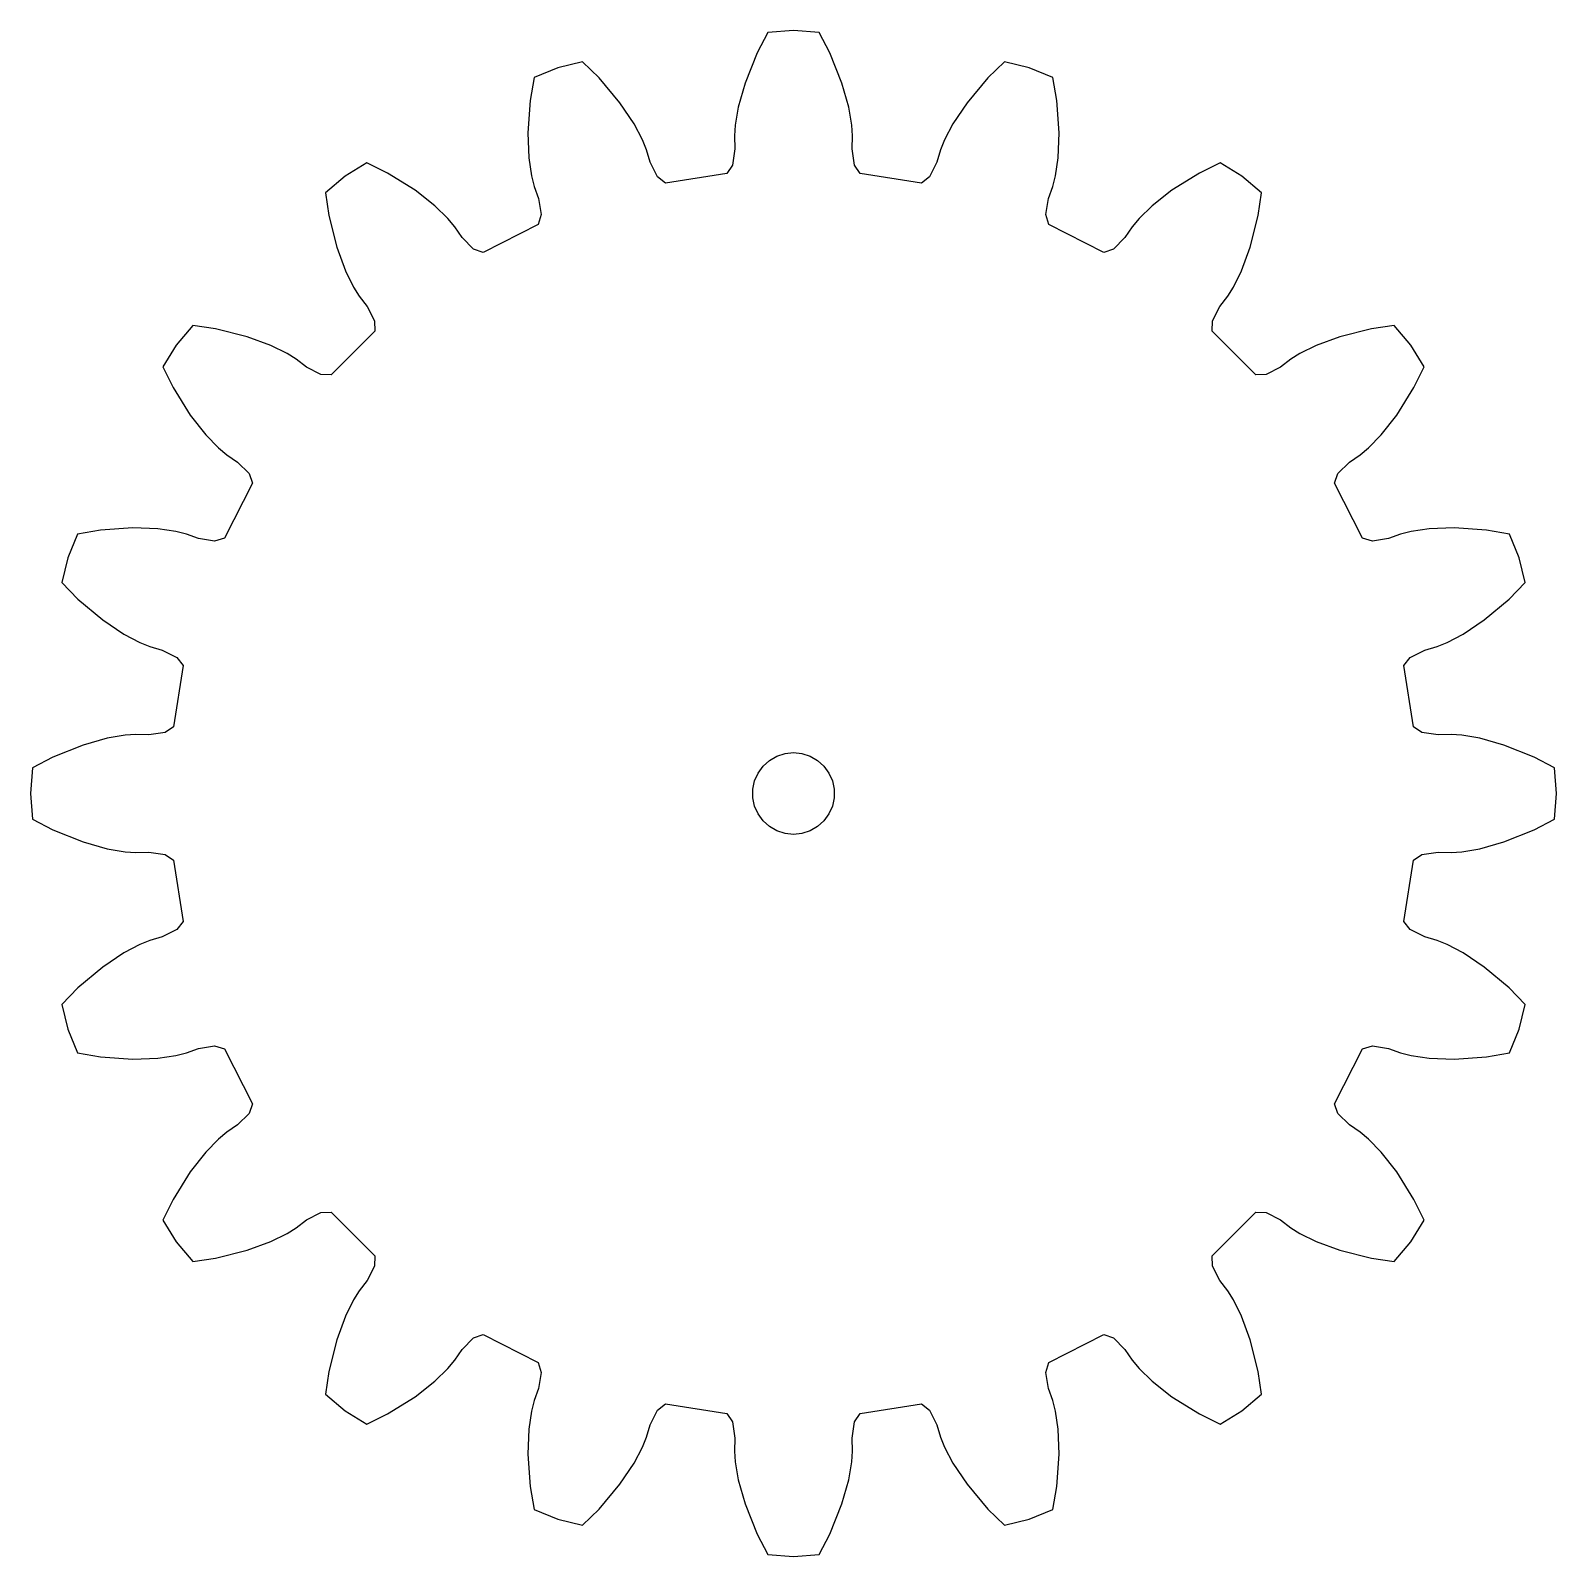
# Model space of a CAD drawing. Header units: metres. Extents: x -28 to 28, y -28 to 28.
import ezdxf

# ---------------------------------------------------------------- set-up
doc = ezdxf.new("R2010")
doc.units = ezdxf.units.M

msp = doc.modelspace()

# ---------------------------------------------------------------- linework, layer by layer
for p, q in [((0, 28.011), (-0.937, 27.938)), ((0.937, 27.938), (0, 28.011)), ((-0.937, 27.938), (-1.332, 27.19)), ((1.332, 27.19), (0.937, 27.938)), ((-1.332, 27.19), (-1.776, 26.084)), ((1.776, 26.084), (1.332, 27.19)), ((-8.656, 26.64), (-9.524, 26.281)), ((-7.742, 26.86), (-8.656, 26.64)), ((-7.135, 26.271), (-7.742, 26.86)), ((7.742, 26.86), (7.135, 26.271)), ((8.656, 26.64), (7.742, 26.86)), ((9.524, 26.281), (8.656, 26.64)), ((-9.524, 26.281), (-9.669, 25.447)), ((-6.371, 25.356), (-7.135, 26.271)), ((-1.776, 26.084), (-2.03, 25.192)), ((2.03, 25.192), (1.776, 26.084)), ((7.135, 26.271), (6.371, 25.356)), ((9.669, 25.447), (9.524, 26.281)), ((-9.669, 25.447), (-9.75, 24.258)), ((-5.854, 24.586), (-6.371, 25.356)), ((6.371, 25.356), (5.854, 24.586)), ((9.75, 24.258), (9.669, 25.447)), ((-2.03, 25.192), (-2.144, 24.539)), ((2.144, 24.539), (2.03, 25.192)), ((-9.75, 24.258), (-9.715, 23.332)), ((-5.544, 24.001), (-5.854, 24.586)), ((-2.144, 24.539), (-2.171, 24.142)), ((-2.171, 24.142), (-2.153, 23.669)), ((2.171, 24.142), (2.144, 24.539)), ((2.153, 23.669), (2.171, 24.142)), ((5.854, 24.586), (5.544, 24.001)), ((9.715, 23.332), (9.75, 24.258)), ((-5.396, 23.631), (-5.544, 24.001)), ((-5.266, 23.176), (-5.396, 23.631)), ((-2.153, 23.669), (-2.243, 23.074)), ((2.243, 23.074), (2.153, 23.669)), ((5.396, 23.631), (5.266, 23.176)), ((5.544, 24.001), (5.396, 23.631)), ((-15.664, 23.152), (-16.465, 22.662)), ((-14.904, 22.78), (-15.664, 23.152)), ((-9.715, 23.332), (-9.622, 22.676)), ((-4.997, 22.638), (-5.266, 23.176)), ((-2.243, 23.074), (-2.453, 22.765)), ((2.453, 22.765), (2.243, 23.074)), ((5.266, 23.176), (4.997, 22.638)), ((9.622, 22.676), (9.715, 23.332)), ((15.664, 23.152), (14.904, 22.78)), ((16.465, 22.662), (15.664, 23.152)), ((-16.465, 22.662), (-17.179, 22.051)), ((-13.895, 22.146), (-14.904, 22.78)), ((-9.622, 22.676), (-9.525, 22.289)), ((-4.702, 22.409), (-4.997, 22.638)), ((-2.453, 22.765), (-4.702, 22.409)), ((4.702, 22.409), (2.453, 22.765)), ((4.997, 22.638), (4.702, 22.409)), ((9.525, 22.289), (9.622, 22.676)), ((14.904, 22.78), (13.895, 22.146)), ((17.179, 22.051), (16.465, 22.662)), ((-17.179, 22.051), (-17.06, 21.214)), ((-13.165, 21.574), (-13.895, 22.146)), ((-9.525, 22.289), (-9.362, 21.845)), ((9.362, 21.845), (9.525, 22.289)), ((13.895, 22.146), (13.165, 21.574)), ((17.06, 21.214), (17.179, 22.051)), ((-12.689, 21.113), (-13.165, 21.574)), ((-9.362, 21.845), (-9.264, 21.251)), ((9.264, 21.251), (9.362, 21.845)), ((13.165, 21.574), (12.689, 21.113)), ((-17.06, 21.214), (-16.769, 20.058)), ((-12.434, 20.807), (-12.689, 21.113)), ((-12.17, 20.414), (-12.434, 20.807)), ((-9.368, 20.893), (-11.396, 19.859)), ((-9.264, 21.251), (-9.368, 20.893)), ((9.368, 20.893), (9.264, 21.251)), ((11.396, 19.859), (9.368, 20.893)), ((12.434, 20.807), (12.17, 20.414)), ((12.689, 21.113), (12.434, 20.807)), ((16.769, 20.058), (17.06, 21.214)), ((-11.748, 19.986), (-12.17, 20.414)), ((12.17, 20.414), (11.748, 19.986)), ((-16.769, 20.058), (-16.45, 19.188)), ((-11.396, 19.859), (-11.748, 19.986)), ((11.748, 19.986), (11.396, 19.859)), ((16.45, 19.188), (16.769, 20.058)), ((-16.45, 19.188), (-16.158, 18.593)), ((16.158, 18.593), (16.45, 19.188)), ((-16.158, 18.593), (-15.946, 18.255)), ((15.946, 18.255), (16.158, 18.593)), ((-15.946, 18.255), (-15.654, 17.883)), ((15.654, 17.883), (15.946, 18.255)), ((-15.654, 17.883), (-15.377, 17.349)), ((15.377, 17.349), (15.654, 17.883)), ((-22.051, 17.179), (-22.662, 16.465)), ((-21.214, 17.06), (-22.051, 17.179)), ((-20.058, 16.769), (-21.214, 17.06)), ((-15.365, 16.975), (-16.975, 15.365)), ((-15.377, 17.349), (-15.365, 16.975)), ((15.365, 16.975), (15.377, 17.349)), ((16.975, 15.365), (15.365, 16.975)), ((21.214, 17.06), (20.058, 16.769)), ((22.051, 17.179), (21.214, 17.06)), ((22.662, 16.465), (22.051, 17.179)), ((-22.662, 16.465), (-23.152, 15.664)), ((-19.188, 16.45), (-20.058, 16.769)), ((-18.593, 16.158), (-19.188, 16.45)), ((19.188, 16.45), (18.593, 16.158)), ((20.058, 16.769), (19.188, 16.45)), ((23.152, 15.664), (22.662, 16.465)), ((-18.255, 15.946), (-18.593, 16.158)), ((-17.883, 15.654), (-18.255, 15.946)), ((18.255, 15.946), (17.883, 15.654)), ((18.593, 16.158), (18.255, 15.946)), ((-23.152, 15.664), (-22.78, 14.904)), ((-17.349, 15.377), (-17.883, 15.654)), ((-16.975, 15.365), (-17.349, 15.377)), ((17.349, 15.377), (16.975, 15.365)), ((17.883, 15.654), (17.349, 15.377)), ((22.78, 14.904), (23.152, 15.664)), ((-22.78, 14.904), (-22.146, 13.895)), ((22.146, 13.895), (22.78, 14.904)), ((-22.146, 13.895), (-21.574, 13.165)), ((21.574, 13.165), (22.146, 13.895)), ((-21.574, 13.165), (-21.113, 12.689)), ((21.113, 12.689), (21.574, 13.165)), ((-21.113, 12.689), (-20.807, 12.434)), ((-20.807, 12.434), (-20.414, 12.17)), ((20.414, 12.17), (20.807, 12.434)), ((20.807, 12.434), (21.113, 12.689)), ((-20.414, 12.17), (-19.986, 11.748)), ((19.986, 11.748), (20.414, 12.17)), ((-19.859, 11.396), (-20.893, 9.368)), ((-19.986, 11.748), (-19.859, 11.396)), ((19.859, 11.396), (19.986, 11.748)), ((20.893, 9.368), (19.859, 11.396)), ((-26.281, 9.524), (-26.64, 8.656)), ((-25.447, 9.669), (-26.281, 9.524)), ((-24.258, 9.75), (-25.447, 9.669)), ((-23.332, 9.715), (-24.258, 9.75)), ((-22.676, 9.622), (-23.332, 9.715)), ((-22.289, 9.525), (-22.676, 9.622)), ((-21.845, 9.362), (-22.289, 9.525)), ((22.289, 9.525), (21.845, 9.362)), ((22.676, 9.622), (22.289, 9.525)), ((23.332, 9.715), (22.676, 9.622)), ((24.258, 9.75), (23.332, 9.715)), ((25.447, 9.669), (24.258, 9.75)), ((26.281, 9.524), (25.447, 9.669)), ((26.64, 8.656), (26.281, 9.524)), ((-21.251, 9.264), (-21.845, 9.362)), ((-20.893, 9.368), (-21.251, 9.264)), ((21.251, 9.264), (20.893, 9.368)), ((21.845, 9.362), (21.251, 9.264)), ((-26.64, 8.656), (-26.86, 7.742)), ((26.86, 7.742), (26.64, 8.656)), ((-26.86, 7.742), (-26.271, 7.135)), ((26.271, 7.135), (26.86, 7.742)), ((-26.271, 7.135), (-25.356, 6.371)), ((25.356, 6.371), (26.271, 7.135)), ((-25.356, 6.371), (-24.586, 5.854)), ((24.586, 5.854), (25.356, 6.371)), ((-24.586, 5.854), (-24.001, 5.544)), ((24.001, 5.544), (24.586, 5.854)), ((-24.001, 5.544), (-23.631, 5.396)), ((-23.631, 5.396), (-23.176, 5.266)), ((-23.176, 5.266), (-22.638, 4.997)), ((22.638, 4.997), (23.176, 5.266)), ((23.176, 5.266), (23.631, 5.396)), ((23.631, 5.396), (24.001, 5.544)), ((-22.409, 4.702), (-22.765, 2.453)), ((-22.638, 4.997), (-22.409, 4.702)), ((22.409, 4.702), (22.638, 4.997)), ((22.765, 2.453), (22.409, 4.702)), ((-23.074, 2.243), (-23.669, 2.153)), ((-22.765, 2.453), (-23.074, 2.243)), ((23.074, 2.243), (22.765, 2.453)), ((23.669, 2.153), (23.074, 2.243)), ((-26.084, 1.776), (-27.19, 1.332)), ((-25.192, 2.03), (-26.084, 1.776)), ((-24.539, 2.144), (-25.192, 2.03)), ((-24.142, 2.171), (-24.539, 2.144)), ((-23.669, 2.153), (-24.142, 2.171)), ((24.142, 2.171), (23.669, 2.153)), ((24.539, 2.144), (24.142, 2.171)), ((25.192, 2.03), (24.539, 2.144)), ((26.084, 1.776), (25.192, 2.03)), ((27.19, 1.332), (26.084, 1.776)), ((-27.19, 1.332), (-27.938, 0.937)), ((-1.115, 1.004), (-0.882, 1.214)), ((-0.882, 1.214), (-0.61, 1.37)), ((-0.61, 1.37), (-0.312, 1.467)), ((-0.312, 1.467), (0, 1.5)), ((0, 1.5), (0.312, 1.467)), ((0.312, 1.467), (0.61, 1.37)), ((0.61, 1.37), (0.882, 1.214)), ((0.882, 1.214), (1.115, 1.004)), ((27.938, 0.937), (27.19, 1.332)), ((-27.938, 0.937), (-28.011, 0)), ((-1.427, 0.464), (-1.299, 0.75)), ((-1.299, 0.75), (-1.115, 1.004)), ((1.115, 1.004), (1.299, 0.75)), ((1.299, 0.75), (1.427, 0.464)), ((28.011, 0), (27.938, 0.937)), ((-1.492, 0.157), (-1.427, 0.464)), ((-1.492, -0.157), (-1.492, 0.157)), ((1.427, 0.464), (1.492, 0.157)), ((1.492, 0.157), (1.492, -0.157)), ((-28.011, 0), (-27.938, -0.937)), ((-1.427, -0.464), (-1.492, -0.157)), ((-1.299, -0.75), (-1.427, -0.464)), ((1.427, -0.464), (1.299, -0.75)), ((1.492, -0.157), (1.427, -0.464)), ((27.938, -0.937), (28.011, 0)), ((-27.938, -0.937), (-27.19, -1.332)), ((-1.115, -1.004), (-1.299, -0.75)), ((-0.882, -1.214), (-1.115, -1.004)), ((1.115, -1.004), (0.882, -1.214)), ((1.299, -0.75), (1.115, -1.004)), ((27.19, -1.332), (27.938, -0.937)), ((-27.19, -1.332), (-26.084, -1.776)), ((-0.61, -1.37), (-0.882, -1.214)), ((-0.312, -1.467), (-0.61, -1.37)), ((0, -1.5), (-0.312, -1.467)), ((0.312, -1.467), (0, -1.5)), ((0.61, -1.37), (0.312, -1.467)), ((0.882, -1.214), (0.61, -1.37)), ((26.084, -1.776), (27.19, -1.332)), ((-26.084, -1.776), (-25.192, -2.03)), ((-25.192, -2.03), (-24.539, -2.144)), ((-24.539, -2.144), (-24.142, -2.171)), ((-24.142, -2.171), (-23.669, -2.153)), ((-23.669, -2.153), (-23.074, -2.243)), ((23.074, -2.243), (23.669, -2.153)), ((23.669, -2.153), (24.142, -2.171)), ((24.142, -2.171), (24.539, -2.144)), ((24.539, -2.144), (25.192, -2.03)), ((25.192, -2.03), (26.084, -1.776)), ((-23.074, -2.243), (-22.765, -2.453)), ((-22.765, -2.453), (-22.409, -4.702)), ((22.409, -4.702), (22.765, -2.453)), ((22.765, -2.453), (23.074, -2.243)), ((-22.638, -4.997), (-23.176, -5.266)), ((-22.409, -4.702), (-22.638, -4.997)), ((22.638, -4.997), (22.409, -4.702)), ((23.176, -5.266), (22.638, -4.997)), ((-24.001, -5.544), (-24.586, -5.854)), ((-23.631, -5.396), (-24.001, -5.544)), ((-23.176, -5.266), (-23.631, -5.396)), ((23.631, -5.396), (23.176, -5.266)), ((24.001, -5.544), (23.631, -5.396)), ((24.586, -5.854), (24.001, -5.544)), ((-24.586, -5.854), (-25.356, -6.371)), ((25.356, -6.371), (24.586, -5.854)), ((-25.356, -6.371), (-26.271, -7.135)), ((26.271, -7.135), (25.356, -6.371)), ((-26.271, -7.135), (-26.86, -7.742)), ((26.86, -7.742), (26.271, -7.135)), ((-26.86, -7.742), (-26.64, -8.656)), ((26.64, -8.656), (26.86, -7.742)), ((-26.64, -8.656), (-26.281, -9.524)), ((26.281, -9.524), (26.64, -8.656)), ((-22.289, -9.525), (-21.845, -9.362)), ((-21.845, -9.362), (-21.251, -9.264)), ((-21.251, -9.264), (-20.893, -9.368)), ((-20.893, -9.368), (-19.859, -11.396)), ((19.859, -11.396), (20.893, -9.368)), ((20.893, -9.368), (21.251, -9.264)), ((21.251, -9.264), (21.845, -9.362)), ((21.845, -9.362), (22.289, -9.525)), ((-26.281, -9.524), (-25.447, -9.669)), ((-25.447, -9.669), (-24.258, -9.75)), ((-24.258, -9.75), (-23.332, -9.715)), ((-23.332, -9.715), (-22.676, -9.622)), ((-22.676, -9.622), (-22.289, -9.525)), ((22.289, -9.525), (22.676, -9.622)), ((22.676, -9.622), (23.332, -9.715)), ((23.332, -9.715), (24.258, -9.75)), ((24.258, -9.75), (25.447, -9.669)), ((25.447, -9.669), (26.281, -9.524)), ((-19.986, -11.748), (-20.414, -12.17)), ((-19.859, -11.396), (-19.986, -11.748)), ((19.986, -11.748), (19.859, -11.396)), ((20.414, -12.17), (19.986, -11.748)), ((-20.414, -12.17), (-20.807, -12.434)), ((20.807, -12.434), (20.414, -12.17)), ((-21.113, -12.689), (-21.574, -13.165)), ((-20.807, -12.434), (-21.113, -12.689)), ((21.113, -12.689), (20.807, -12.434)), ((21.574, -13.165), (21.113, -12.689)), ((-21.574, -13.165), (-22.146, -13.895)), ((22.146, -13.895), (21.574, -13.165)), ((-22.146, -13.895), (-22.78, -14.904)), ((22.78, -14.904), (22.146, -13.895)), ((-22.78, -14.904), (-23.152, -15.664)), ((23.152, -15.664), (22.78, -14.904)), ((-23.152, -15.664), (-22.662, -16.465)), ((-18.255, -15.946), (-17.883, -15.654)), ((-17.883, -15.654), (-17.349, -15.377)), ((-17.349, -15.377), (-16.975, -15.365)), ((-16.975, -15.365), (-15.365, -16.975)), ((15.365, -16.975), (16.975, -15.365)), ((16.975, -15.365), (17.349, -15.377)), ((17.349, -15.377), (17.883, -15.654)), ((17.883, -15.654), (18.255, -15.946)), ((22.662, -16.465), (23.152, -15.664)), ((-19.188, -16.45), (-18.593, -16.158)), ((-18.593, -16.158), (-18.255, -15.946)), ((18.255, -15.946), (18.593, -16.158)), ((18.593, -16.158), (19.188, -16.45)), ((-22.662, -16.465), (-22.051, -17.179)), ((-21.214, -17.06), (-20.058, -16.769)), ((-20.058, -16.769), (-19.188, -16.45)), ((19.188, -16.45), (20.058, -16.769)), ((20.058, -16.769), (21.214, -17.06)), ((22.051, -17.179), (22.662, -16.465)), ((-22.051, -17.179), (-21.214, -17.06)), ((-15.377, -17.349), (-15.654, -17.883)), ((-15.365, -16.975), (-15.377, -17.349)), ((15.377, -17.349), (15.365, -16.975)), ((15.654, -17.883), (15.377, -17.349)), ((21.214, -17.06), (22.051, -17.179)), ((-15.654, -17.883), (-15.946, -18.255)), ((15.946, -18.255), (15.654, -17.883)), ((-15.946, -18.255), (-16.158, -18.593)), ((16.158, -18.593), (15.946, -18.255)), ((-16.158, -18.593), (-16.45, -19.188)), ((16.45, -19.188), (16.158, -18.593)), ((-16.45, -19.188), (-16.769, -20.058)), ((16.769, -20.058), (16.45, -19.188)), ((-16.769, -20.058), (-17.06, -21.214)), ((-12.17, -20.414), (-11.748, -19.986)), ((-11.748, -19.986), (-11.396, -19.859)), ((-11.396, -19.859), (-9.368, -20.893)), ((9.368, -20.893), (11.396, -19.859)), ((11.396, -19.859), (11.748, -19.986)), ((11.748, -19.986), (12.17, -20.414)), ((17.06, -21.214), (16.769, -20.058)), ((-12.434, -20.807), (-12.17, -20.414)), ((12.17, -20.414), (12.434, -20.807)), ((-17.06, -21.214), (-17.179, -22.051)), ((-13.165, -21.574), (-12.689, -21.113)), ((-12.689, -21.113), (-12.434, -20.807)), ((-9.368, -20.893), (-9.264, -21.251)), ((-9.264, -21.251), (-9.362, -21.845)), ((9.264, -21.251), (9.368, -20.893)), ((9.362, -21.845), (9.264, -21.251)), ((12.434, -20.807), (12.689, -21.113)), ((12.689, -21.113), (13.165, -21.574)), ((17.179, -22.051), (17.06, -21.214)), ((-13.895, -22.146), (-13.165, -21.574)), ((-9.362, -21.845), (-9.525, -22.289)), ((9.525, -22.289), (9.362, -21.845)), ((13.165, -21.574), (13.895, -22.146)), ((-17.179, -22.051), (-16.465, -22.662)), ((-14.904, -22.78), (-13.895, -22.146)), ((-9.525, -22.289), (-9.622, -22.676)), ((-4.997, -22.638), (-4.702, -22.409)), ((-4.702, -22.409), (-2.453, -22.765)), ((2.453, -22.765), (4.702, -22.409)), ((4.702, -22.409), (4.997, -22.638)), ((9.622, -22.676), (9.525, -22.289)), ((13.895, -22.146), (14.904, -22.78)), ((16.465, -22.662), (17.179, -22.051)), ((-16.465, -22.662), (-15.664, -23.152)), ((-15.664, -23.152), (-14.904, -22.78)), ((-9.622, -22.676), (-9.715, -23.332)), ((-5.266, -23.176), (-4.997, -22.638)), ((-2.453, -22.765), (-2.243, -23.074)), ((2.243, -23.074), (2.453, -22.765)), ((4.997, -22.638), (5.266, -23.176)), ((9.715, -23.332), (9.622, -22.676)), ((14.904, -22.78), (15.664, -23.152)), ((15.664, -23.152), (16.465, -22.662)), ((-9.715, -23.332), (-9.75, -24.258)), ((-5.396, -23.631), (-5.266, -23.176)), ((-2.243, -23.074), (-2.153, -23.669)), ((2.153, -23.669), (2.243, -23.074)), ((5.266, -23.176), (5.396, -23.631)), ((9.75, -24.258), (9.715, -23.332)), ((-5.854, -24.586), (-5.544, -24.001)), ((-5.544, -24.001), (-5.396, -23.631)), ((-2.153, -23.669), (-2.171, -24.142)), ((2.171, -24.142), (2.153, -23.669)), ((5.396, -23.631), (5.544, -24.001)), ((5.544, -24.001), (5.854, -24.586)), ((-9.75, -24.258), (-9.669, -25.447)), ((-6.371, -25.356), (-5.854, -24.586)), ((-2.171, -24.142), (-2.144, -24.539)), ((-2.144, -24.539), (-2.03, -25.192)), ((2.03, -25.192), (2.144, -24.539)), ((2.144, -24.539), (2.171, -24.142)), ((5.854, -24.586), (6.371, -25.356)), ((9.669, -25.447), (9.75, -24.258)), ((-2.03, -25.192), (-1.776, -26.084)), ((1.776, -26.084), (2.03, -25.192)), ((-9.669, -25.447), (-9.524, -26.281)), ((-7.135, -26.271), (-6.371, -25.356)), ((6.371, -25.356), (7.135, -26.271)), ((9.524, -26.281), (9.669, -25.447)), ((-9.524, -26.281), (-8.656, -26.64)), ((-7.742, -26.86), (-7.135, -26.271)), ((-1.776, -26.084), (-1.332, -27.19)), ((1.332, -27.19), (1.776, -26.084)), ((7.135, -26.271), (7.742, -26.86)), ((8.656, -26.64), (9.524, -26.281)), ((-8.656, -26.64), (-7.742, -26.86)), ((7.742, -26.86), (8.656, -26.64)), ((-1.332, -27.19), (-0.937, -27.938)), ((0.937, -27.938), (1.332, -27.19)), ((-0.937, -27.938), (0, -28.011)), ((0, -28.011), (0.937, -27.938))]:
    msp.add_line(p, q)

doc.saveas('drawing.dxf')
